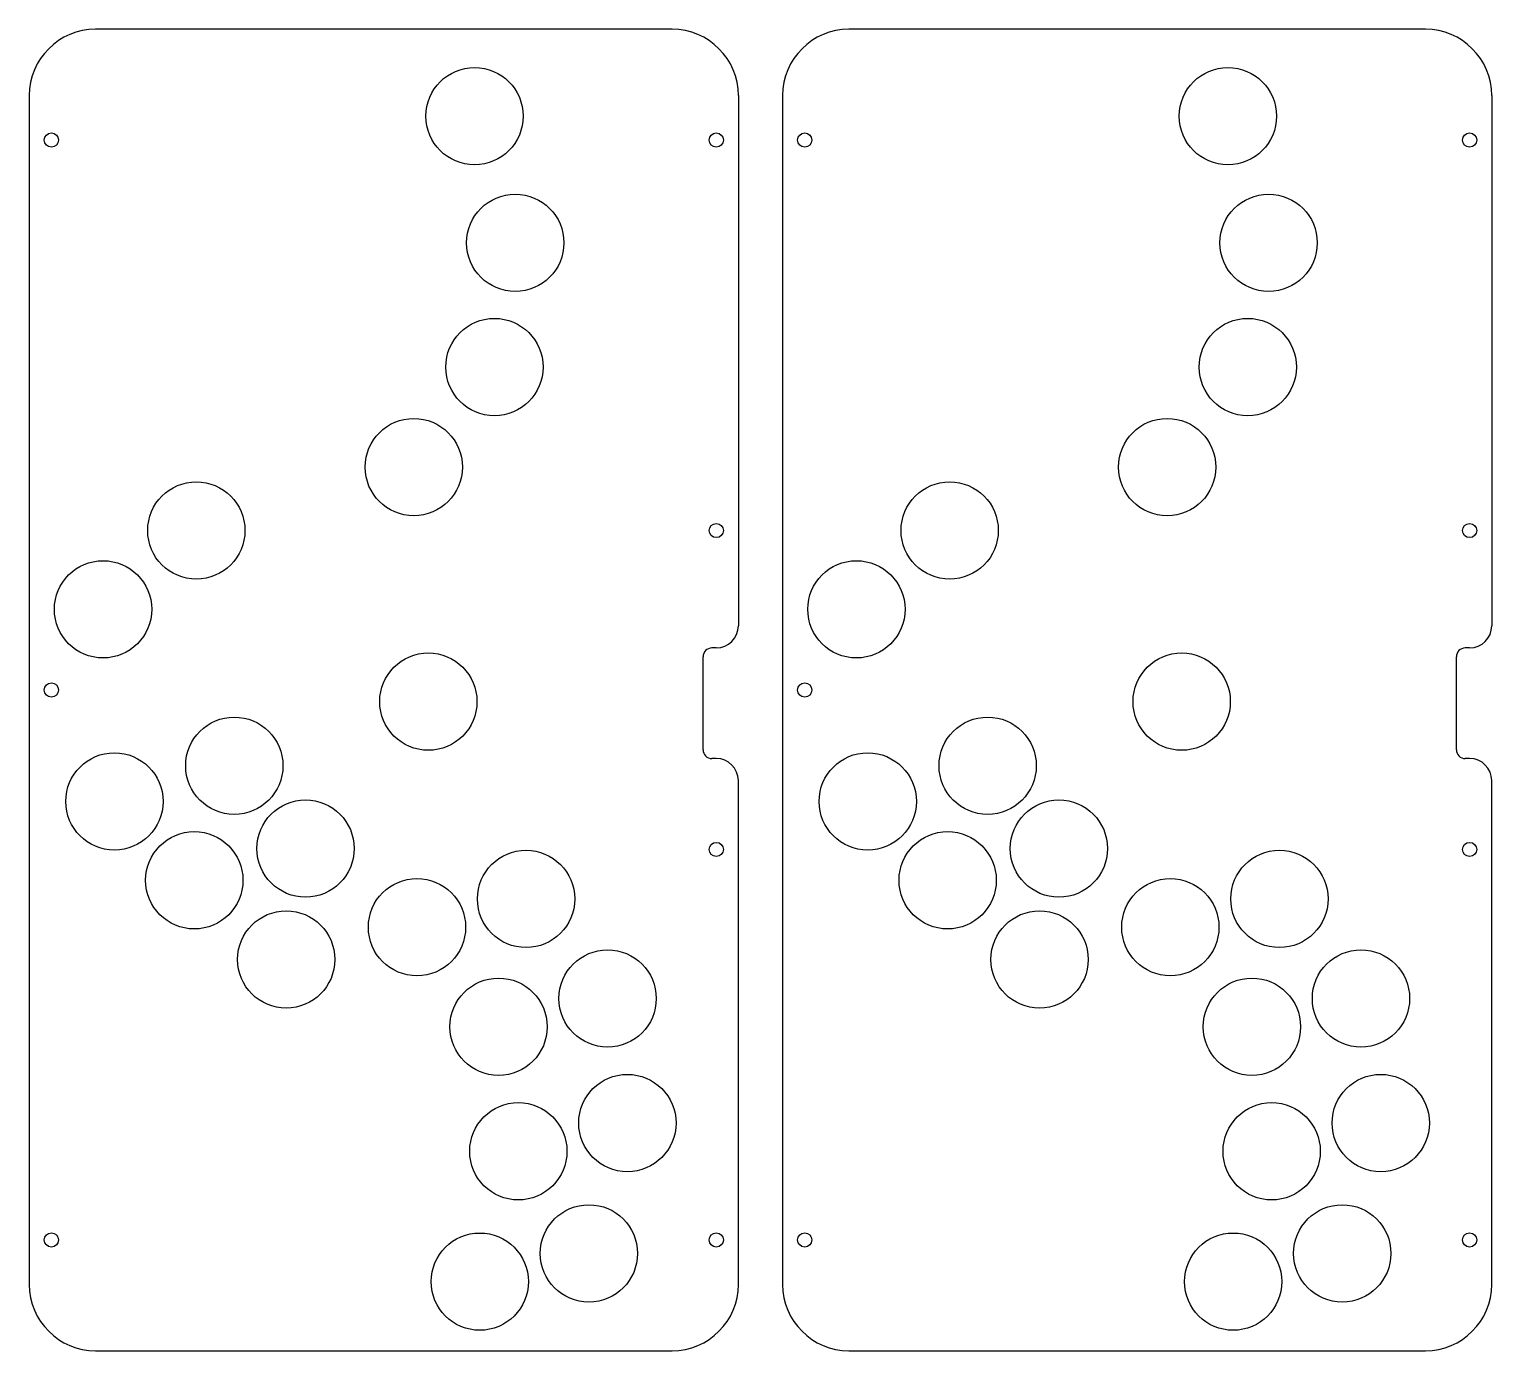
# Model space of a CAD drawing. Header units: inches. Extents: x 0 to 331, y 0 to 299.
import ezdxf

# ---------------------------------------------------------------- set-up
doc = ezdxf.new("R2010")
doc.units = ezdxf.units.IN
doc.header["$MEASUREMENT"] = 0

msp = doc.modelspace()

# ---------------------------------------------------------------- linework, layer by layer
for p, q in [((145.4, 298.8), (15, 298.8)), ((315.8, 298.8), (185.4, 298.8)), ((0, 283.8), (0, 15)), ((160.4, 283.8), (160.4, 163.9)), ((170.4, 283.8), (170.4, 15)), ((330.8, 283.8), (330.8, 163.9)), ((155.4, 158.9), (154.4, 158.9)), ((325.8, 158.9), (324.8, 158.9)), ((152.4, 135.9), (152.4, 156.9)), ((322.8, 135.9), (322.8, 156.9)), ((155.4, 133.9), (154.4, 133.9)), ((325.8, 133.9), (324.8, 133.9)), ((160.4, 15), (160.4, 128.9)), ((330.8, 15), (330.8, 128.9)), ((15, 0), (145.4, 0)), ((185.4, 0), (315.8, 0))]:
    msp.add_line(p, q)
for centre, radius in [((100.72, 279.15), 11), ((271.12, 279.15), 11), ((5, 273.75), 1.6), ((155.4, 273.75), 1.6), ((175.4, 273.75), 1.6), ((325.8, 273.75), 1.6), ((109.93, 250.51), 11), ((280.33, 250.51), 11), ((105.22, 222.42), 11), ((275.62, 222.42), 11), ((86.98, 199.8), 11), ((257.38, 199.8), 11), ((37.79, 185.47), 11), ((208.19, 185.47), 11), ((155.4, 185.45), 1.6), ((325.8, 185.45), 1.6), ((16.69, 167.64), 11), ((187.09, 167.64), 11), ((90.27, 146.77), 11), ((260.67, 146.77), 11), ((5, 149.4), 1.6), ((175.4, 149.4), 1.6), ((46.38, 132.27), 11), ((216.78, 132.27), 11), ((19.26, 124.2), 11), ((189.66, 124.2), 11), ((62.49, 113.55), 11), ((232.89, 113.55), 11), ((37.33, 106.37), 11), ((207.73, 106.37), 11), ((112.37, 102.16), 11), ((155.4, 113.35), 1.6), ((282.77, 102.16), 11), ((325.8, 113.35), 1.6), ((87.7, 95.77), 11), ((258.1, 95.77), 11), ((58.12, 88.47), 11), ((228.52, 88.47), 11), ((130.82, 79.65), 11), ((301.22, 79.65), 11), ((106.15, 73.26), 11), ((276.55, 73.26), 11), ((135.29, 51.49), 11), ((305.69, 51.49), 11), ((110.62, 45.1), 11), ((281.02, 45.1), 11), ((126.58, 22.01), 11), ((296.98, 22.01), 11), ((5, 25.05), 1.6), ((101.91, 15.62), 11), ((155.4, 25.05), 1.6), ((175.4, 25.05), 1.6), ((272.31, 15.62), 11), ((325.8, 25.05), 1.6)]:
    msp.add_circle(centre, radius)
for centre, radius, start, end in [((15, 283.8), 15, 90, 180), ((145.4, 283.8), 15, 0, 90), ((185.4, 283.8), 15, 90, 180), ((315.8, 283.8), 15, 0, 90), ((155.4, 163.9), 5, 270, 0), ((325.8, 163.9), 5, 270, 0), ((154.4, 156.9), 2, 90, 180), ((324.8, 156.9), 2, 90, 180), ((154.4, 135.9), 2, 180, 270), ((324.8, 135.9), 2, 180, 270), ((155.4, 128.9), 5, 0, 90), ((325.8, 128.9), 5, 0, 90), ((15, 15), 15, 180, 270), ((145.4, 15), 15, 270, 0), ((185.4, 15), 15, 180, 270), ((315.8, 15), 15, 270, 0)]:
    msp.add_arc(centre, radius, start, end)

doc.saveas('drawing.dxf')
